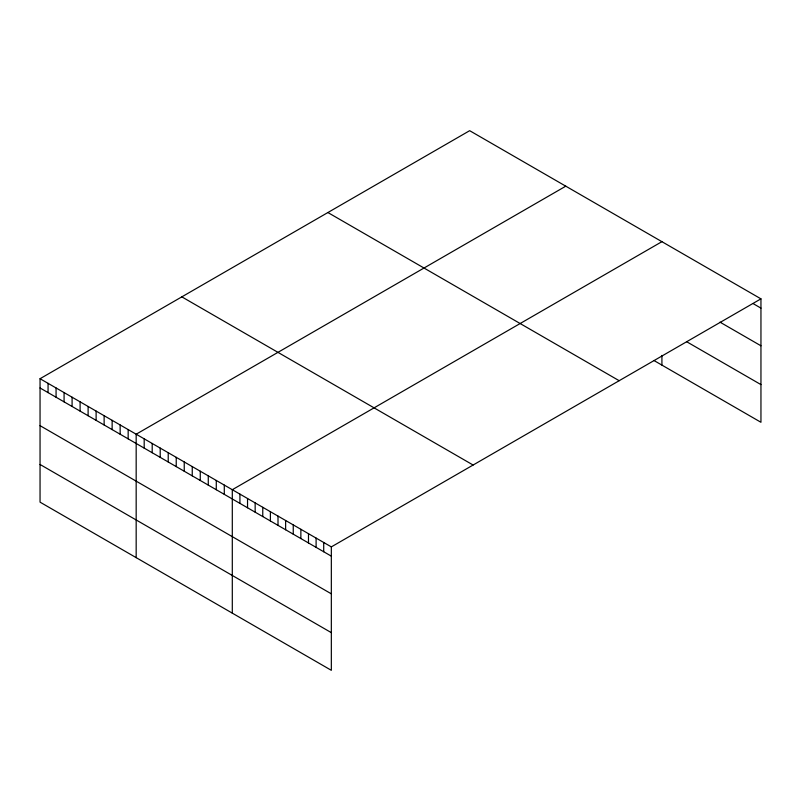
<?xml version="1.0" encoding="UTF-8"?>
<svg xmlns="http://www.w3.org/2000/svg" width="801" height="801" viewBox="0 0 801 801"><rect width="100%" height="100%" fill="white"/><g stroke="black" fill="none" stroke-linecap="round" stroke-linejoin="round"><path stroke-width="1.2" d="M760.95 298.853L331.334 546.883L331.334 670.317L40.05 502.147L40.05 378.713L469.666 130.683L760.95 298.853L760.95 422.287L653.906 360.48M565.786 186.172L136.17 434.212L136.17 557.646M661.916 241.672L232.3 489.711L232.3 613.145M753.33 303.719L760.95 308.125M719.999 322.152L760.95 345.792M686.667 341.727L760.95 384.61M327.889 212.535L619.173 380.705M181.827 296.861L473.111 465.031M40.05 378.713L331.334 546.883M40.05 387.984L331.334 556.154M40.05 425.661L331.334 593.831M40.05 464.47L331.334 632.65M661.916 355.424L661.916 365.106M323.714 542.487L323.714 551.759M316.105 538.092L316.105 547.363M308.485 533.696L308.485 542.958M300.866 529.291L300.866 538.562M293.246 524.895L293.246 534.167M285.627 520.5L285.627 529.761M278.007 516.094L278.007 525.366M270.388 511.699L270.388 520.97M262.768 507.303L262.768 516.575M255.159 502.908L255.159 512.169M247.539 498.502L247.539 507.774M239.92 494.107L239.92 503.378M224.29 485.086L224.29 494.357M216.28 480.46L216.28 489.731M208.27 475.834L208.27 485.106M200.26 471.208L200.26 480.48M192.25 466.582L192.25 475.854M184.24 461.957L184.24 471.228M176.23 457.331L176.23 466.603M168.22 452.705L168.22 461.977M160.21 448.089L160.21 457.351M152.2 443.464L152.2 452.725M144.19 438.838L144.19 448.109M128.16 429.586L128.16 438.858M120.15 424.961L120.15 434.232M112.14 420.335L112.14 429.606M104.13 415.709L104.13 424.981M96.12 411.083L96.12 420.355M88.11 406.467L88.11 415.729M80.1 401.842L80.1 411.103M72.09 397.216L72.09 406.477M64.08 392.59L64.08 401.862M56.07 387.964L56.07 397.236M48.06 383.339L48.06 392.61"/></g></svg>
